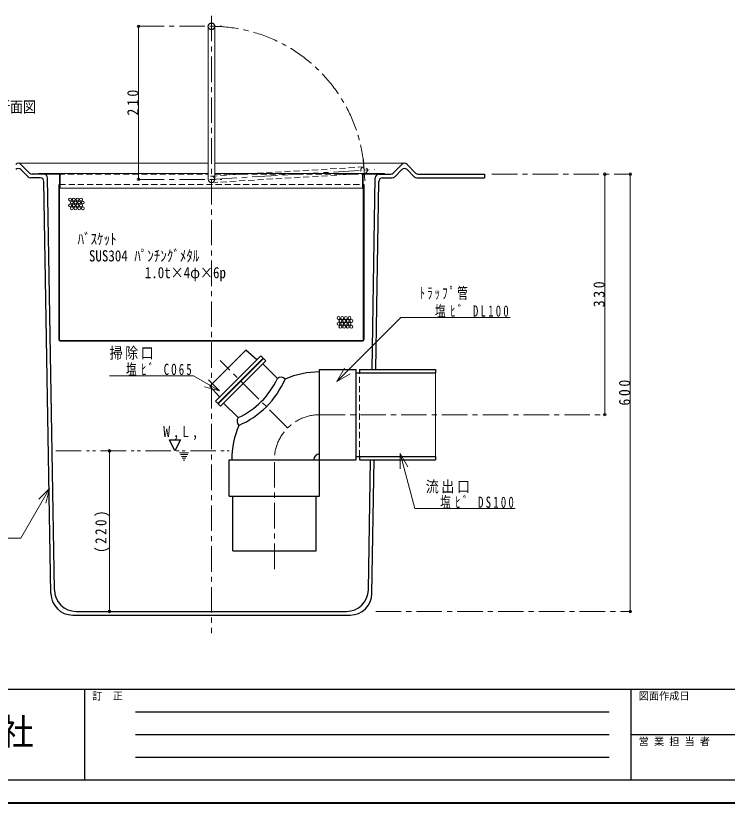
# Model space of a CAD drawing. Units: millimetres at full size, sheet at 1:7. Extents: x -1486 to 1349, y -951 to 1016.
# Drawn here: x -952 to 25, y -951 to 130 of the extents above; entities that cross this region are included whole.
import ezdxf
from ezdxf.enums import TextEntityAlignment as Align

# ---------------------------------------------------------------- set-up
doc = ezdxf.new("R2010")
doc.units = ezdxf.units.MM
doc.header["$LTSCALE"] = 7
doc.header["$PDMODE"] = 32
doc.header["$PDSIZE"] = 3.5
for name, pattern in [('CHAIN1', [8, 5, -1, 1, -1]), ('DASHED1', [1.8, 1.2, -0.6]), ('DOUBLE_CHAIN1', [8.8, 5, -1, 0.6, -0.6, 0.6, -1])]:
    doc.linetypes.add(name, pattern=pattern)
doc.layers.add('0-0', color=7, linetype='Continuous', lineweight=18)
doc.styles.add('ＭＳ ゴシック', font='')
doc.styles.get('ＭＳ ゴシック').set_extended_font_data('MS Gothic')

msp = doc.modelspace()

# ---------------------------------------------------------------- linework, layer by layer
at = {"layer": '0-0', "color": 4, "linetype": 'CHAIN1', "lineweight": 9}
for p, q in [((-683.461, 130.089), (-683.461, -717.411)), ((-783.461, 115.589), (-668.961, 115.589)), ((-472.97, -96.366), (-474.699, -67.417)), ((-683.461, -94.411), (-459.36, -81.027)), ((-783.461, -94.411), (-668.961, -94.411)), ((-298.461, -87.411), (-108.461, -87.411)), ((-578.805, -435.57), (-671.509, -342.866)), ((-534.964, -417.411), (-143.461, -417.411)), ((-596.964, -629.411), (-596.964, -479.411)), ((-457.965, -687.411), (-108.461, -687.411))]:
    msp.add_line(p, q, dxfattribs=at)
at = {"layer": '0-0', "color": 4, "lineweight": 9}
for p, q in [((-783.461, 115.589), (-783.461, -94.411)), ((-892.961, -86.411), (-687.961, -86.411)), ((-473.961, -86.411), (-678.961, -86.411)), ((-143.461, -87.411), (-143.461, -417.411)), ((-108.461, -87.411), (-108.461, -687.411)), ((-890.961, -106.411), (-475.961, -106.411)), ((-823.461, -467.136), (-823.461, -687.411))]:
    msp.add_line(p, q, dxfattribs=at)
at = {"layer": '0-0'}
for p, q in [((-687.961, 115.589), (-687.961, -94.411)), ((-678.961, 115.589), (-678.961, -94.411)), ((-948.461, -72.411), (-687.961, -72.411)), ((-418.461, -72.411), (-678.961, -72.411)), ((-920.961, -86.411), (-920.961, -87.411)), ((-920.961, -86.411), (-892.961, -86.411)), ((-445.961, -86.411), (-473.961, -86.411)), ((-445.961, -87.411), (-445.961, -86.411)), ((-892.961, -87.411), (-913.378, -87.411)), ((-891.961, -314.411), (-891.961, -88.411)), ((-475.961, -106.411), (-475.961, -88.411)), ((-474.961, -314.411), (-474.961, -88.411)), ((-473.961, -87.411), (-453.544, -87.411)), ((-892.961, -101.411), (-891.961, -101.411)), ((-892.961, -101.411), (-892.961, -314.411)), ((-475.961, -106.411), (-474.961, -106.411)), ((-473.961, -101.411), (-474.961, -101.411)), ((-473.961, -101.411), (-473.961, -314.411)), ((-890.961, -315.411), (-475.961, -315.411)), ((-890.961, -316.411), (-475.961, -316.411)), ((-511.264, -371.895), (-500.764, -353.708)), ((-823.275, -363.986), (-707.957, -363.986)), ((-672.467, -384.477), (-707.957, -363.986)), ((-511.264, -371.895), (-493.077, -361.395)), ((-375.964, -360.136), (-375.964, -474.686)), ((-672.467, -384.477), (-687.316, -369.628)), ((-672.467, -384.477), (-692.751, -379.042)), ((-424.43, -470.563), (-413.93, -488.749)), ((-424.43, -470.563), (-424.43, -491.563)), ((-424.43, -470.563), (-404.152, -546.241)), ((-905.474, -518.533), (-944.936, -586.883)), ((-905.474, -518.533), (-920.323, -533.382)), ((-905.474, -518.533), (-910.909, -538.817)), ((-266.289, -546.241), (-404.152, -546.241)), ((-1085.279, -586.883), (-944.936, -586.883))]:
    msp.add_line(p, q, dxfattribs=at)
at = {"layer": '0-0', "color": 5, "lineweight": 25}
for p, q in [((-933.143, -85.909), (-944.888, -73.913)), ((-433.779, -85.909), (-422.034, -73.913)), ((-403.143, -85.909), (-414.888, -73.913)), ((-944.888, -80.913), (-935.101, -90.909)), ((-422.034, -80.913), (-431.821, -90.909)), ((-405.101, -90.909), (-414.888, -80.913)), ((-918.296, -92.411), (-931.529, -92.411)), ((-913.378, -87.411), (-929.57, -87.411)), ((-898.953, -657.911), (-908.379, -92.327)), ((-462.928, -355.411), (-458.543, -92.327)), ((-453.544, -87.411), (-437.351, -87.411)), ((-448.626, -92.411), (-435.393, -92.411)), ((-401.529, -92.411), (-308.461, -92.411)), ((-399.57, -87.411), (-308.461, -87.411)), ((-308.461, -87.411), (-308.461, -92.411)), ((-903.87, -662.911), (-913.296, -97.327)), ((-457.927, -355.411), (-453.625, -97.327)), ((-636.154, -328.724), (-685.651, -378.221)), ((-621.304, -342.159), (-636.154, -328.724)), ((-615.647, -336.502), (-677.873, -398.727)), ((-612.465, -339.684), (-674.691, -401.909)), ((-611.758, -340.391), (-673.984, -402.616)), ((-612.465, -339.684), (-615.647, -336.502)), ((-608.718, -343.431), (-611.758, -340.391)), ((-592.884, -367.751), (-612.96, -347.674)), ((-534.964, -355.411), (-484.964, -355.411)), ((-479.964, -355.411), (-375.964, -355.411)), ((-479.964, -355.411), (-479.964, -360.136)), ((-375.964, -355.411), (-375.964, -360.136)), ((-484.964, -360.136), (-375.964, -360.136)), ((-685.651, -378.221), (-672.216, -393.07)), ((-674.691, -401.909), (-677.873, -398.727)), ((-646.624, -421.491), (-666.701, -401.414)), ((-484.964, -474.686), (-375.964, -474.686)), ((-479.964, -474.686), (-479.964, -479.411)), ((-375.964, -474.686), (-375.964, -479.411)), ((-658.964, -529.411), (-658.964, -479.411)), ((-479.964, -479.411), (-375.964, -479.411)), ((-467.969, -657.911), (-464.994, -479.411)), ((-463.052, -662.911), (-459.994, -479.411)), ((-654.239, -604.411), (-654.239, -529.411)), ((-868.957, -687.411), (-497.965, -687.411)), ((-873.874, -692.411), (-493.048, -692.411))]:
    msp.add_line(p, q, dxfattribs=at)
at = {"layer": '0-0', "color": 4, "linetype": 'DASHED1', "lineweight": 9}
for p, q in [((-683.729, -89.919), (-474.103, -77.4)), ((-683.193, -98.903), (-473.566, -86.384)), ((-892.961, -87.411), (-687.961, -87.411)), ((-678.961, -87.411), (-473.961, -87.411)), ((-891.961, -101.411), (-474.961, -101.411))]:
    msp.add_line(p, q, dxfattribs=at)
at = {"layer": '0-0', "linetype": 'DASHED1'}
msp.add_line((-479.964, -474.686), (-479.964, -360.136), dxfattribs=at)
at = {"layer": '0-0', "color": 4, "linetype": 'DOUBLE_CHAIN1', "lineweight": 9}
for p, q in [((-897.131, -467.136), (-658.964, -467.136)), ((-727.211, -469.636), (-714.711, -469.636)), ((-725.961, -472.136), (-715.961, -472.136)), ((-724.711, -474.636), (-717.211, -474.636)), ((-723.461, -477.136), (-718.461, -477.136)), ((-722.211, -479.636), (-719.711, -479.636))]:
    msp.add_line(p, q, dxfattribs=at)
at = {"layer": '0-0', "color": 6, "lineweight": 25}
for p, q in [((-1454.461, -794.161), (1317.539, -794.161)), ((-857.461, -794.161), (-857.461, -919.161)), ((-107.461, -919.161), (-107.461, -794.161)), ((-787.461, -825.411), (-137.461, -825.411)), ((-137.461, -856.661), (-787.461, -856.661)), ((1317.539, -856.661), (-107.461, -856.661)), ((-137.461, -887.911), (-787.461, -887.911)), ((1317.539, -919.161), (-1454.461, -919.161))]:
    msp.add_line(p, q, dxfattribs=at)
at = {"layer": '0-0', "color": 1, "lineweight": 40}
msp.add_line((1349.039, -950.661), (-1485.961, -950.661), dxfattribs=at)
at = {"layer": '0-0'}
for points in [[(-891.961, -106.411), (-890.961, -106.411), (-890.961, -88.411)], [(-511.264, -371.895), (-423.207, -283.838), (-273.299, -283.838)]]:
    msp.add_lwpolyline(points, dxfattribs=at)
at = {"layer": '0-0', "color": 5, "lineweight": 25}
for points in [[(-608.718, -343.431), (-670.943, -405.657), (-673.984, -402.616)], [(-658.964, -529.411), (-534.964, -529.411), (-534.964, -355.411)], [(-658.964, -479.411), (-484.964, -479.411), (-484.964, -355.411)], [(-654.239, -604.411), (-539.689, -604.411), (-539.689, -529.411)]]:
    msp.add_lwpolyline(points, dxfattribs=at)
msp.add_lwpolyline([(-733.461, -467.136), (-740.961, -452.136), (-725.961, -452.136)], close=True, dxfattribs=at)
msp.add_circle((-683.461, 115.589), 4.5, dxfattribs=at)
at = {"layer": '0-0', "color": 4, "linetype": 'DASHED1', "lineweight": 9}
msp.add_circle((-473.834, -81.892), 4.5, dxfattribs=at)
at = {"layer": '0-0', "color": 4, "lineweight": 9}
for centre in [(-877.431, -122.208), (-877.431, -130.208), (-874.931, -126.208), (-872.431, -122.208), (-872.431, -130.208), (-869.931, -126.208), (-867.431, -122.208), (-867.431, -130.208), (-864.931, -126.208), (-862.431, -122.208), (-862.431, -130.208), (-859.931, -126.208), (-874.931, -134.208), (-869.931, -134.208), (-864.931, -134.208), (-859.931, -134.208), (-508.845, -284.726), (-508.845, -292.726), (-506.345, -288.726), (-503.845, -284.726), (-503.845, -292.726), (-501.345, -288.726), (-498.845, -284.726), (-498.845, -292.726), (-496.345, -288.726), (-493.845, -284.726), (-493.845, -292.726), (-491.345, -288.726), (-506.345, -296.726), (-501.345, -296.726), (-496.345, -296.726), (-491.345, -296.726)]:
    msp.add_circle(centre, 2, dxfattribs=at)
at = {"layer": '0-0', "color": 4, "linetype": 'CHAIN1', "lineweight": 9}
for centre, radius, start, end in [((-683.461, -94.411), 210, 3.41771, 90), ((-534.964, -479.411), 62, 90, 180)]:
    msp.add_arc(centre, radius, start, end, dxfattribs=at)
at = {"layer": '0-0', "color": 5, "lineweight": 25}
for centre, radius, start, end in [((-948.461, -77.411), 5, 44.3947, 135.6053), ((-418.461, -77.411), 5, 44.3947, 135.6053), ((-948.461, -84.411), 5, 44.3947, 135.6053), ((-929.57, -82.411), 5, 224.3947, 270), ((-437.351, -82.411), 5, 270, 315.6053), ((-418.461, -84.411), 5, 44.3947, 135.6053), ((-399.57, -82.411), 5, 224.3947, 270), ((-931.529, -87.411), 5, 224.3947, 270), ((-918.296, -97.411), 5, 0.95484, 90), ((-913.378, -92.411), 5, 0.95484, 90), ((-453.544, -92.411), 5, 90, 179.04516), ((-448.626, -97.411), 5, 90, 179.04516), ((-435.393, -87.411), 5, 270, 315.6053), ((-401.529, -87.411), 5, 224.3947, 270), ((-587.946, -374.055), 8.008, 44.56055, 128.06952), ((-534.964, -479.411), 120.625, 90, 113.07473), ((-693.425, -320.95), 110.9, 294.96153, 335.03847), ((-693.425, -320.95), 120.9, 293.12718, 336.87282), ((-640.32, -426.429), 8.008, 141.93048, 225.43945), ((-534.964, -479.411), 120.625, 156.92527, 180), ((-534.964, -479.411), 8.1, 90, 180), ((-868.957, -657.411), 30, 180.95484, 270), ((-497.965, -657.411), 30, 270, 359.04516), ((-873.874, -662.411), 30, 180.95484, 270), ((-493.048, -662.411), 30, 270, 359.04516)]:
    msp.add_arc(centre, radius, start, end, dxfattribs=at)
at = {"layer": '0-0'}
for centre, radius, start, end in [((-892.961, -88.411), 2, 0, 90), ((-473.961, -88.411), 2, 90, 180), ((-892.961, -88.411), 1, 0, 90), ((-683.461, -94.411), 4.5, 180, 0), ((-473.961, -88.411), 1, 90, 180), ((-890.961, -314.411), 2, 180, 270), ((-890.961, -314.411), 1, 180, 270), ((-475.961, -314.411), 1, 270, 0), ((-475.961, -314.411), 2, 270, 0)]:
    msp.add_arc(centre, radius, start, end, dxfattribs=at)
at = {"layer": '0-0', "color": 4, "linetype": 'DASHED1', "lineweight": 9}
msp.add_arc((-683.461, -94.411), 4.5, 0, 180, dxfattribs=at)
at = {"layer": '0-0', "color": 4}
for p in [(-783.461, 115.589), (-143.461, -87.411), (-108.461, -87.411), (-783.461, -94.411), (-143.461, -417.411), (-823.461, -467.136), (-823.461, -687.411), (-108.461, -687.411)]:
    msp.add_point(p, dxfattribs=at)

# ---------------------------------------------------------------- texts
at = {"layer": '0-0', "style": 'ＭＳ ゴシック'}
for s, height, width, p in [('A～A’断面図', 15.4, 0.85, (-1018.461, -7.411)), ('ﾊﾞｽｹｯﾄ', 15.4, 0.85, (-867.136, -188.577)), ('SUS304 ﾊﾟﾝﾁﾝｸﾞﾒﾀﾙ', 15.4, 0.85, (-851.651, -211.732)), ('1.0t×4φ×6p', 15.4, 0.85, (-774.934, -234.747)), ('工業株式会社', 35.92, 0.95, (-1206.711, -881.161))]:
    msp.add_text(s, height=height, dxfattribs=dict(at, width=width)).set_placement(p, align=Align.BOTTOM_LEFT)
for s, p in [('訂\u3000正', (-846.961, -811.661)), ('図面作成日', (-96.961, -811.661)), ('営 業 担 当 者', (-96.961, -874.161))]:
    msp.add_text(s, height=10.26, dxfattribs=at).set_placement(p, align=Align.BOTTOM_LEFT)
at = {"layer": '0-0', "char_height": 15.4, "attachment_point": 7, "rotation": 90, "style": 'ＭＳ ゴシック'}
for s, insert in [('\\T1.38;\\W0.9;210', (-783.461, -6.911)), ('\\T1.38;\\W0.9;330', (-143.461, -269.911)), ('\\T1.38;\\W0.9;600', (-108.461, -404.911)), ('\\T1.38;\\W0.85;(220)', (-823.461, -607.023))]:
    msp.add_mtext(s, dxfattribs=dict(at, insert=insert))
at = {"layer": '0-0', "char_height": 15.4, "attachment_point": 7, "style": 'ＭＳ ゴシック'}
for s, insert in [('\\T1.4;\\W0.7;ﾄﾗｯﾌﾟ管', (-397.509, -259.909)), ('\\T1.42;\\W0.7;塩ﾋﾞ\\~DL100', (-376.549, -283.838)), ('\\T1.2;\\W0.85;掃除口', (-823.275, -342.15)), ('\\T1.41;\\W0.7;塩ﾋﾞ\\~CO65', (-800.707, -363.986)), ('\\T1.38;\\W0.9;W,L,', (-749.586, -452.136)), ('\\T1.2;\\W0.85;流出口', (-389.308, -525.529)), ('\\T1.42;\\W0.7;塩ﾋﾞ\\~DS100', (-369.539, -546.241))]:
    msp.add_mtext(s, dxfattribs=dict(at, insert=insert))

doc.saveas('drawing.dxf')
